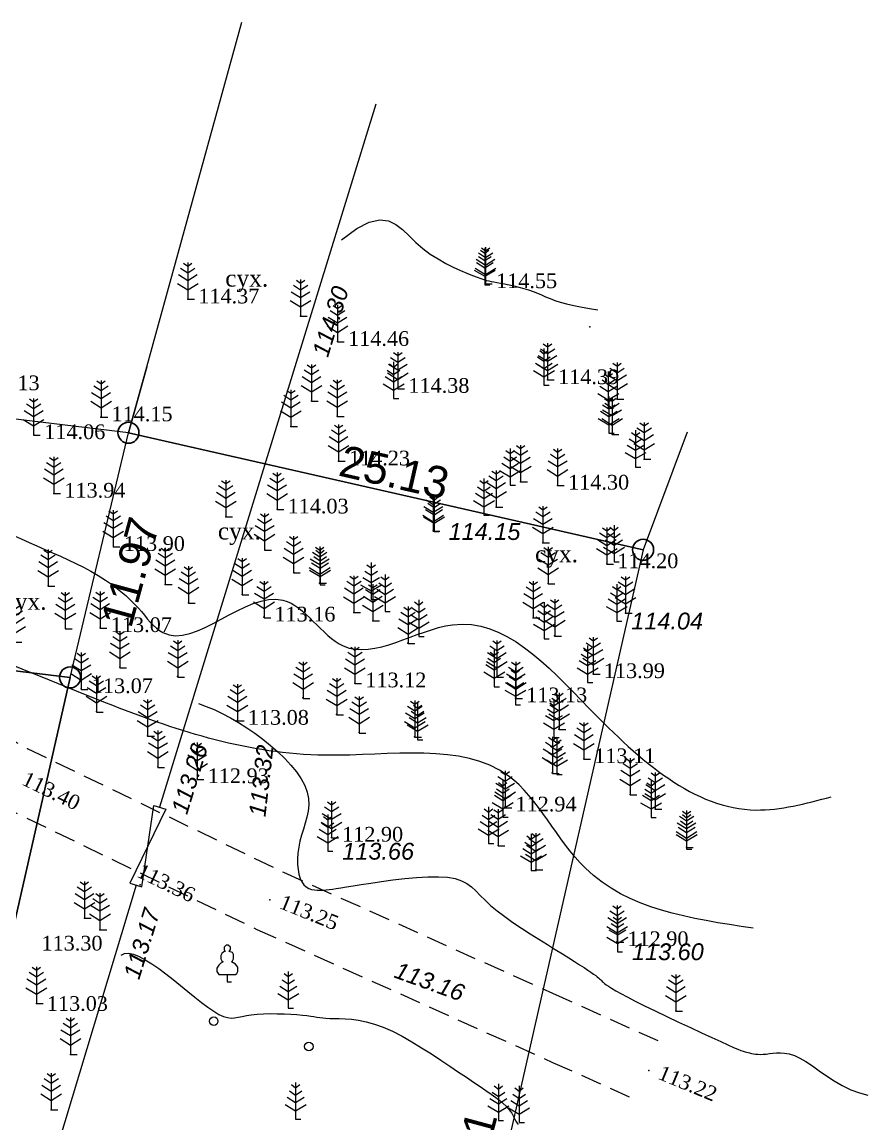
# Model space of a CAD drawing. Header units: millimetres. Extents: x 5405573 to 5405684, y 5524759 to 5524856.
# Drawn here: x 5405643.9 to 5405684.2, y 5524802.5 to 5524854.9 of the extents above; entities that cross this region are included whole.
import ezdxf
from ezdxf.enums import TextEntityAlignment as Align

# ---------------------------------------------------------------- set-up
doc = ezdxf.new("R2010")
doc.units = ezdxf.units.MM
doc.linetypes.add('0', pattern=[0])
doc.linetypes.add('DASHEDX2', pattern=[1.5, 1, -0.5])
for name, color, linetype in [('12000000', 7, 'Continuous'), ('71132010', 94, 'Continuous'), ('71132060', 7, '0'), ('82234000', 7, 'Continuous'), ('SC007', 7, 'Continuous'), ('вис_1_1', 170, 'Continuous'), ('горизонтали', 42, 'Continuous'), ('Горизонтали--MIN', 32, 'Continuous'), ('дороги', 7, 'Continuous'), ('Ділянки_Межі', 10, 'Continuous'), ('надписи', 7, 'Continuous'), ('Ограда каменная', 7, 'g5_472'), ('отметки', 7, 'Continuous'), ('промеры', 185, 'Continuous'), ('Растительность', 7, 'Continuous')]:
    doc.layers.add(name, color=color, linetype=linetype)
doc.layers.add('ТОЧКИ', color=7, linetype='Continuous', lineweight=30)
doc.styles.get("Standard").update_dxf_attribs({"font": 'arial.ttf'})
doc.styles.add('times', font='times.ttf')
doc.styles.add('WMF-Arial Cyr2', font='ariali.ttf')
doc.linetypes.add('g5_472', pattern='A,0,-4,[25,GUGK_2005.shx,S=0.4,R=0,X=0,Y=-0.2],0', length=4)

# ---------------------------------------------------------------- blocks, each defined once
blk = doc.blocks.new('A$C51FE15A3')
at = {"layer": 'Растительность', "color": 94, "lineweight": 0}
for points in [[(-0.201, 1.726), (0, 1.584), (0.201, 1.726)], [(0, 1.75), (0, 0), (0.319, 0)], [(-0.447, 1.172), (0, 0.895), (0.447, 1.172)], [(-0.343, 1.489), (0, 1.267), (0.343, 1.489)], [(-0.493, 0.753), (0, 0.444), (0.493, 0.753)]]:
    blk.add_lwpolyline(points, dxfattribs=at)
blk = doc.blocks.new('SYMBOL71132060')
at = {"layer": 'SC007', "color": 94, "lineweight": 0}
for points in [[(-0.2, 1.65), (0, 1.5), (0.2, 1.65)], [(0, 1.75), (0, 0), (0.25, 0)], [(-0.4, 1.05), (0, 0.8), (0.4, 1.05)], [(-0.3, 1.35), (0, 1.15), (0.3, 1.35)], [(-0.5, 0.7), (0, 0.4), (0.5, 0.7)]]:
    blk.add_lwpolyline(points, dxfattribs=at)
blk = doc.blocks.new('SYMBOL71132010')
at = {"layer": 'SC007'}
for points in [[(0.05, 1.75), (-0.05, 1.75), (-0.15, 1.65), (-0.15, 1.55), (-0.1, 1.45), (-0.15, 1.45), (-0.25, 1.35), (-0.3, 1.25), (-0.3, 1.1), (-0.25, 1), (-0.2, 0.95), (-0.3, 0.9), (-0.35, 0.85), (-0.4, 0.8), (-0.5, 0.65), (-0.5, 0.5), (-0.4, 0.35), (-0.3, 0.35), (-0.1, 0.35), (0, 0.35), (0.15, 0.35), (0.4, 0.35), (0.45, 0.4), (0.5, 0.5), (0.5, 0.7), (0.4, 0.85), (0.2, 0.95), (0.25, 1), (0.3, 1.1), (0.3, 1.3), (0.25, 1.4), (0.1, 1.45), (0.15, 1.55), (0.15, 1.65), (0.05, 1.75)], [(0, 0.35), (0, 0), (0.2, 0)]]:
    blk.add_lwpolyline(points, dxfattribs=at)

msp = doc.modelspace()

# ---------------------------------------------------------------- hatches: boundary and pattern name
at = {"layer": '12000000', "lineweight": 15, "ltscale": 0.02, "extrusion": (-0.000964997, -0.001555, 0.999998)}
for points in [[(5404046.741, 5522223.291, 1), (5404047.077, 5522223.313, 1)], [(5404041.241, 5522222.973, 1), (5404041.577, 5522222.995, 1)], [(5404038.27, 5522220.096, 1), (5404038.607, 5522220.118, 1)], [(5404044.326, 5522211.541, 1), (5404044.663, 5522211.562, 1)], [(5404036.687, 5522207.948, 1), (5404037.024, 5522207.97, 1)], [(5404053.024, 5522207.282, 1), (5404053.361, 5522207.303, 1)], [(5404031.347, 5522197.936, 1), (5404031.684, 5522197.958, 1)], [(5404035.765, 5522196.998, 1), (5404036.102, 5522197.019, 1)], [(5404039.048, 5522195.931, 1), (5404039.385, 5522195.953, 1)], [(5404030.206, 5522194.235, 1), (5404030.543, 5522194.257, 1)], [(5404052.842, 5522191.148, 1), (5404053.179, 5522191.17, 1)], [(5404041.518, 5522190.624, 1), (5404041.855, 5522190.646, 1)], [(5404047.389, 5522183.499, 1), (5404047.726, 5522183.52, 1)]]:
    msp.add_hatch(color=7, dxfattribs=at).paths.add_polyline_path(points)

# ---------------------------------------------------------------- linework, layer by layer
at = {"layer": '82234000', "lineweight": 15, "elevation": 113.26}
msp.add_lwpolyline([(5405650.228, 5524817.65), (5405650.801, 5524817.473), (5405649.087, 5524813.949), (5405649.66, 5524813.772), (5405650.228, 5524817.65)], dxfattribs=at)
at = {"layer": 'вис_1_1', "color": 7}
for p in [(5405649.58, 5524813.87, 113.36), (5405646.92, 5524812.28, 113.37), (5405647.66, 5524811.73, 113.3), (5405644.63, 5524808.22, 113.03), (5405646.25, 5524805.8, 112.94), (5405645.34, 5524803.16, 112.89)]:
    msp.add_point(p, dxfattribs=at)
at = {"layer": 'горизонтали', "color": 32}
for points, knots in [([(5405634.01, 5524838.526), (5405634.157, 5524838.453), (5405635.768, 5524837.578), (5405638.051, 5524833.668), (5405643.5, 5524830.191), (5405648.487, 5524828.581), (5405651.496, 5524824.289), (5405656.122, 5524829.555), (5405659.386, 5524823.566), (5405665.551, 5524828.125), (5405671.346, 5524821.613), (5405676.935, 5524816.585), (5405681.264, 5524817.737), (5405682.481, 5524818.06)], [263.090959, 263.090959, 263.090959, 263.090959, 263.577238, 268.549286, 276.008979, 282.485158, 284.13014, 290.057535, 293.654163, 298.963585, 306.578764, 315.889792, 319.532435, 319.532435, 319.532435, 319.532435]), ([(5405678.758, 5524811.809), (5405675.763, 5524812.251), (5405670.745, 5524812.993), (5405667.156, 5524821.108), (5405657.432, 5524819.19), (5405649.151, 5524821.923), (5405640.71, 5524825.553), (5405635.165, 5524827.34), (5405632.424, 5524829.007)], [0, 0, 0, 0, 8.482222, 14.2098, 22.986785, 33.367328, 40.82933, 50.530024, 50.530024, 50.530024, 50.530024])]:
    msp.add_open_spline(points, degree=3, knots=knots, dxfattribs=at)
at = {"layer": 'Горизонтали--MIN'}
for points in [[(5405659.159, 5524844.572), (5405659.885, 5524845.109), (5405660.484, 5524845.414), (5405660.981, 5524845.524), (5405661.396, 5524845.476), (5405661.752, 5524845.307), (5405662.071, 5524845.054), (5405662.377, 5524844.755), (5405662.691, 5524844.445), (5405663.029, 5524844.157), (5405663.388, 5524843.895), (5405663.757, 5524843.66), (5405664.126, 5524843.451), (5405664.484, 5524843.268), (5405664.822, 5524843.11), (5405665.129, 5524842.978), (5405665.395, 5524842.87), (5405665.613, 5524842.786), (5405665.791, 5524842.722), (5405665.937, 5524842.675), (5405666.062, 5524842.64), (5405666.177, 5524842.614), (5405666.292, 5524842.592), (5405666.416, 5524842.57), (5405666.56, 5524842.545), (5405666.731, 5524842.513), (5405666.927, 5524842.474), (5405667.141, 5524842.428), (5405667.368, 5524842.375), (5405667.601, 5524842.317), (5405667.835, 5524842.253), (5405668.063, 5524842.183), (5405668.281, 5524842.108), (5405668.484, 5524842.029), (5405668.68, 5524841.947), (5405668.878, 5524841.862), (5405669.087, 5524841.775), (5405669.316, 5524841.689), (5405669.574, 5524841.603), (5405669.872, 5524841.52), (5405670.218, 5524841.439), (5405670.618, 5524841.363), (5405671.061, 5524841.29), (5405671.368, 5524841.244)], [(5405669.211, 5524810.87), (5405669.336, 5524810.793), (5405669.678, 5524810.581), (5405669.984, 5524810.389), (5405670.257, 5524810.217), (5405670.497, 5524810.063), (5405670.707, 5524809.928), (5405670.887, 5524809.81), (5405671.038, 5524809.708), (5405671.163, 5524809.622), (5405671.262, 5524809.55), (5405671.34, 5524809.49), (5405671.401, 5524809.44), (5405671.451, 5524809.396), (5405671.494, 5524809.355), (5405671.534, 5524809.316), (5405671.576, 5524809.275), (5405671.625, 5524809.23), (5405671.686, 5524809.177), (5405671.767, 5524809.114), (5405671.877, 5524809.038), (5405672.023, 5524808.945), (5405672.214, 5524808.831), (5405672.458, 5524808.695), (5405672.765, 5524808.531), (5405673.142, 5524808.338), (5405673.593, 5524808.114), (5405674.102, 5524807.866), (5405674.648, 5524807.603), (5405675.211, 5524807.336), (5405675.77, 5524807.073), (5405676.304, 5524806.824), (5405676.792, 5524806.598), (5405677.215, 5524806.404), (5405677.556, 5524806.251), (5405677.822, 5524806.133), (5405678.025, 5524806.046), (5405678.177, 5524805.985), (5405678.29, 5524805.944), (5405678.377, 5524805.916), (5405678.448, 5524805.898), (5405678.517, 5524805.882), (5405678.593, 5524805.865), (5405678.678, 5524805.848), (5405678.772, 5524805.831), (5405678.876, 5524805.816), (5405678.988, 5524805.806), (5405679.11, 5524805.8), (5405679.241, 5524805.802), (5405679.382, 5524805.813), (5405679.532, 5524805.833), (5405679.693, 5524805.855), (5405679.867, 5524805.872), (5405680.055, 5524805.877), (5405680.26, 5524805.862), (5405680.482, 5524805.819), (5405680.724, 5524805.741), (5405680.987, 5524805.621), (5405681.272, 5524805.453), (5405681.58, 5524805.248), (5405681.908, 5524805.019), (5405682.255, 5524804.779), (5405682.621, 5524804.54), (5405683.004, 5524804.315), (5405683.403, 5524804.118), (5405683.817, 5524803.962), (5405684.227, 5524803.859)]]:
    msp.add_lwpolyline(points, dxfattribs=at)
for points, elevation in [([(5405652.349, 5524822.496), (5405652.716, 5524822.365), (5405653.093, 5524822.208), (5405653.478, 5524822.025), (5405653.867, 5524821.82), (5405654.257, 5524821.593), (5405654.646, 5524821.346), (5405655.031, 5524821.082), (5405655.408, 5524820.801), (5405655.775, 5524820.507), (5405656.126, 5524820.201), (5405656.454, 5524819.887), (5405656.753, 5524819.566), (5405657.017, 5524819.243), (5405657.238, 5524818.92), (5405657.412, 5524818.599), (5405657.532, 5524818.284), (5405657.593, 5524817.976), (5405657.604, 5524817.675), (5405657.575, 5524817.381), (5405657.515, 5524817.091), (5405657.436, 5524816.804), (5405657.347, 5524816.519), (5405657.259, 5524816.234), (5405657.182, 5524815.949), (5405657.124, 5524815.663), (5405657.087, 5524815.381), (5405657.07, 5524815.105), (5405657.072, 5524814.842), (5405657.094, 5524814.596), (5405657.135, 5524814.372), (5405657.195, 5524814.174), (5405657.272, 5524814.007), (5405657.367, 5524813.875), (5405657.477, 5524813.775), (5405657.598, 5524813.702), (5405657.729, 5524813.654), (5405657.866, 5524813.625), (5405658.007, 5524813.612), (5405658.149, 5524813.611), (5405658.289, 5524813.617), (5405658.426, 5524813.628), (5405658.569, 5524813.644), (5405658.727, 5524813.665), (5405658.91, 5524813.693), (5405659.129, 5524813.727), (5405659.393, 5524813.77), (5405659.712, 5524813.821), (5405660.097, 5524813.883), (5405660.552, 5524813.954), (5405661.064, 5524814.029), (5405661.611, 5524814.103), (5405662.176, 5524814.168), (5405662.738, 5524814.22), (5405663.278, 5524814.251), (5405663.776, 5524814.256), (5405664.213, 5524814.228), (5405664.575, 5524814.163), (5405664.874, 5524814.062), (5405665.125, 5524813.929), (5405665.346, 5524813.767), (5405665.553, 5524813.578), (5405665.763, 5524813.367), (5405665.993, 5524813.136), (5405666.26, 5524812.888), (5405666.575, 5524812.627), (5405666.933, 5524812.357), (5405667.321, 5524812.083), (5405667.729, 5524811.808), (5405668.146, 5524811.538), (5405668.56, 5524811.275), (5405668.961, 5524811.025), (5405669.211, 5524810.87)], 113.5), ([(5405648.67, 5524810.522), (5405648.827, 5524810.605), (5405649.025, 5524810.617), (5405649.259, 5524810.566), (5405649.524, 5524810.459), (5405649.815, 5524810.304), (5405650.127, 5524810.108), (5405650.456, 5524809.88), (5405650.797, 5524809.627), (5405651.144, 5524809.356), (5405651.492, 5524809.077), (5405651.837, 5524808.797), (5405652.173, 5524808.526), (5405652.495, 5524808.273), (5405652.797, 5524808.046), (5405653.075, 5524807.853), (5405653.323, 5524807.704), (5405653.538, 5524807.605), (5405653.729, 5524807.549), (5405653.903, 5524807.529), (5405654.07, 5524807.537), (5405654.241, 5524807.565), (5405654.424, 5524807.605), (5405654.629, 5524807.648), (5405654.865, 5524807.687), (5405655.139, 5524807.715), (5405655.443, 5524807.731), (5405655.766, 5524807.737), (5405656.098, 5524807.735), (5405656.427, 5524807.726), (5405656.744, 5524807.711), (5405657.037, 5524807.692), (5405657.295, 5524807.669), (5405657.512, 5524807.645), (5405657.693, 5524807.62), (5405657.849, 5524807.596), (5405657.99, 5524807.573), (5405658.125, 5524807.552), (5405658.265, 5524807.534), (5405658.419, 5524807.52), (5405658.598, 5524807.512), (5405658.81, 5524807.509), (5405659.055, 5524807.505), (5405659.331, 5524807.494), (5405659.638, 5524807.469), (5405659.975, 5524807.423), (5405660.339, 5524807.35), (5405660.73, 5524807.242), (5405661.146, 5524807.093), (5405661.586, 5524806.898), (5405662.042, 5524806.665), (5405662.508, 5524806.402), (5405662.976, 5524806.118), (5405663.44, 5524805.823), (5405663.891, 5524805.526), (5405664.324, 5524805.235), (5405664.73, 5524804.959), (5405665.105, 5524804.707), (5405665.447, 5524804.477), (5405665.757, 5524804.269), (5405666.035, 5524804.078), (5405666.284, 5524803.904), (5405666.503, 5524803.744), (5405666.694, 5524803.597), (5405666.857, 5524803.459), (5405666.993, 5524803.33), (5405667.105, 5524803.209), (5405667.196, 5524803.097), (5405667.268, 5524802.993), (5405667.325, 5524802.899), (5405667.37, 5524802.815), (5405667.404, 5524802.74), (5405667.432, 5524802.676), (5405667.457, 5524802.621), (5405667.484, 5524802.572), (5405667.522, 5524802.521), (5405667.576, 5524802.464)], 113)]:
    msp.add_lwpolyline(points, dxfattribs=dict(at, elevation=elevation))
at = {"layer": 'дороги', "color": 7, "linetype": 'DASHEDX2', "elevation": 112.71}
for points in [[(5405611.635, 5524838.526), (5405614.851, 5524836.171), (5405625.386, 5524827.257), (5405642.823, 5524817.696), (5405655.126, 5524811.75), (5405669.211, 5524805.418)], [(5405616.712, 5524838.526), (5405627.094, 5524829.743), (5405644.197, 5524820.364), (5405656.394, 5524814.47), (5405669.211, 5524808.708)], [(5405669.211, 5524808.708), (5405674.415, 5524806.368)], [(5405669.211, 5524805.418), (5405673.185, 5524803.632)]]:
    msp.add_lwpolyline(points, dxfattribs=at)
at = {"layer": 'Ділянки_Межі'}
for points in [[(5405649.883, 5524838.526), (5405654.414, 5524854.937)], [(5405649.883, 5524838.526), (5405649.017, 5524835.388), (5405624.646, 5524838.342), (5405624.697, 5524838.526)], [(5405649.017, 5524835.388), (5405649.883, 5524838.526)], [(5405669.211, 5524830.799), (5405649.017, 5524835.388)], [(5405675.616, 5524835.412), (5405673.52, 5524829.82), (5405669.211, 5524830.799)]]:
    msp.add_lwpolyline(points, dxfattribs=at)
at = {"layer": 'Ділянки_Межі', "lineweight": 25}
msp.add_lwpolyline([(5405581.306, 5524831.56), (5405592.364, 5524830.229), (5405620.476, 5524826.844), (5405646.236, 5524823.743), (5405649.017, 5524835.388), (5405624.646, 5524838.342), (5405623.129, 5524838.526)], dxfattribs=at)
at = {"layer": 'Ділянки_Межі', "lineweight": 0}
for points in [[(5405636.727, 5524781.91), (5405646.236, 5524823.743), (5405649.017, 5524835.388), (5405669.211, 5524830.799)], [(5405669.211, 5524830.799), (5405673.52, 5524829.82), (5405669.211, 5524810.865)], [(5405669.211, 5524810.865), (5405661.97, 5524779.01), (5405636.727, 5524781.91)]]:
    msp.add_lwpolyline(points, dxfattribs=at)
at = {"layer": 'Ділянки_Межі', "lineweight": 30}
msp.add_lwpolyline([(5405610.939, 5524784.872), (5405620.476, 5524826.844), (5405646.236, 5524823.743), (5405636.727, 5524781.91)], close=True, dxfattribs=at)
at = {"layer": 'Ограда каменная'}
msp.add_lwpolyline([(5405660.793, 5524851.029), (5405656.942, 5524838.526)], dxfattribs=at)
at = {"layer": 'Ограда каменная', "flags": 128}
for points in [[(5405656.942, 5524838.526), (5405650.486, 5524817.57)], [(5405649.377, 5524813.858), (5405637.179, 5524773.419)]]:
    msp.add_lwpolyline(points, dxfattribs=at)
at = {"layer": 'отметки', "color": 7}
for p in [(5405666.02, 5524842.471, 114.551), (5405651.841, 5524841.745, 114.366), (5405657.209, 5524840.932, 114.463), (5405670.98, 5524840.431, 114.541), (5405658.973, 5524839.723, 114.458), (5405668.972, 5524837.903, 114.389), (5405661.842, 5524837.489, 114.377), (5405657.728, 5524836.9, 114.235), (5405672.28, 5524836.982, 114.444), (5405647.708, 5524836.135, 114.148), (5405658.959, 5524836.172, 114.218), (5405644.505, 5524835.284, 114.061), (5405656.753, 5524835.684, 114.237), (5405672.043, 5524835.319, 114.347), (5405659.016, 5524834.035, 114.228), (5405673.565, 5524834.136, 114.374), (5405667.686, 5524833.059, 114.219), (5405669.449, 5524832.882, 114.303), (5405645.464, 5524832.5, 113.937), (5405656.092, 5524831.747, 114.026), (5405666.518, 5524831.845, 114.207), (5405653.649, 5524831.39, 113.978), (5405663.525, 5524830.722, 114.187), (5405668.748, 5524830.152, 114.194), (5405648.296, 5524829.962, 113.901), (5405655.505, 5524829.808, 113.96), (5405671.791, 5524829.141, 114.201), (5405656.884, 5524828.729, 113.906), (5405645.19, 5524828.101, 113.089), (5405650.768, 5524828.17, 113.854), (5405658.118, 5524828.234, 113.885), (5405669.001, 5524828.207, 114.138), (5405654.429, 5524827.689, 113.827), (5405651.868, 5524827.29, 113.839), (5405659.748, 5524826.838, 113.881), (5405655.464, 5524826.604, 113.163), (5405660.646, 5524826.44, 113.924), (5405668.287, 5524826.579, 113.996), (5405672.678, 5524826.806, 114.128), (5405646.012, 5524826.075, 113.089), (5405647.675, 5524826.101, 113.07), (5405662.321, 5524825.373, 113.19), (5405669.306, 5524825.725, 114.003), (5405648.608, 5524824.224, 113.041), (5405651.354, 5524823.788, 113.042), (5405666.55, 5524823.766, 113.161), (5405671.15, 5524823.911, 113.994), (5405646.771, 5524823.195, 113.065), (5405659.793, 5524823.471, 113.121), (5405657.321, 5524822.768, 113.013), (5405667.451, 5524822.759, 113.133), (5405647.491, 5524822.115, 112.933), (5405654.198, 5524821.69, 113.077), (5405658.927, 5524821.981, 113.058), (5405659.993, 5524821.112, 113.007), (5405669.512, 5524821.276, 113.09), (5405649.925, 5524820.968, 112.994), (5405662.639, 5524820.914, 113.008), (5405670.691, 5524819.861, 113.112), (5405650.418, 5524819.49, 112.929), (5405669.197, 5524819.192, 113.016), (5405652.289, 5524818.911, 112.927), (5405672.904, 5524818.164, 113.082), (5405666.943, 5524817.563, 112.944), (5405674.092, 5524817.487, 113.106), (5405658.688, 5524816.126, 112.895), (5405666.613, 5524815.744, 112.913), (5405675.587, 5524815.667, 113.099), (5405668.409, 5524814.599, 113.006), (5405655.754, 5524813.152, 112.431), (5405655.754, 5524813.152, 113.248), (5405672.275, 5524811.153, 112.9), (5405675.071, 5524807.867, 112.899), (5405673.787, 5524805.032, 112.4), (5405673.787, 5524805.032, 113.217)]:
    msp.add_point(p, dxfattribs=at)
at = {"layer": 'Растительность', "color": 7}
for centre in [(5405653.075, 5524807.381), (5405657.605, 5524806.174)]:
    msp.add_circle(centre, 0.2, dxfattribs=at)
at = {"layer": 'ТОЧКИ'}
for centre in [(5405649.017, 5524835.388), (5405673.52, 5524829.82), (5405646.236, 5524823.743)]:
    msp.add_circle(centre, 0.5, dxfattribs=at)

# ---------------------------------------------------------------- block references
at = {"layer": '71132010'}
msp.add_blockref('SYMBOL71132010', (5405653.718, 5524809.248, 113.12), dxfattribs=at)
at = {"layer": '71132060'}
for p in [(5405665.98, 5524842.434, 114.49), (5405668.796, 5524837.65, 114.32), (5405661.638, 5524837.016, 114.31), (5405671.864, 5524836.551, 114.36), (5405671.886, 5524835.368, 114.3), (5405673.16, 5524833.754, 114.3), (5405667.19, 5524832.892, 114.18), (5405665.942, 5524831.464, 114.16), (5405663.566, 5524830.684, 114.15), (5405672.135, 5524829.241, 114.16), (5405658.138, 5524828.146, 111.21), (5405660.571, 5524827.455, 113.83), (5405661.234, 5524826.886, 113.89), (5405672.264, 5524826.425, 114.04), (5405662.839, 5524825.683, 113.78), (5405668.805, 5524825.571, 114), (5405666.433, 5524823.3, 113.81), (5405670.875, 5524823.504, 113.93), (5405667.438, 5524822.442, 113.83), (5405662.784, 5524820.778, 113.78), (5405669.275, 5524820.886, 113.83), (5405669.417, 5524819.121, 111.21), (5405666.839, 5524817.087, 113.66), (5405673.896, 5524817.079, 113.8), (5405666.159, 5524815.829, 113.59), (5405658.502, 5524815.467, 113.66), (5405675.594, 5524815.565, 113.77), (5405668.189, 5524814.549, 113.68), (5405672.296, 5524810.684, 113.6), (5405656.627, 5524807.999), (5405656.977, 5524802.71, 112.57), (5405666.63, 5524802.644, 112.94), (5405667.615, 5524802.549, 113.01)]:
    msp.add_blockref('SYMBOL71132060', p, dxfattribs=at)
at = {"layer": 'Растительность', "color": 7}
for p in [(5405666.02, 5524842.47, 114.55), (5405651.84, 5524841.74, 114.37), (5405657.21, 5524840.93, 114.46), (5405658.97, 5524839.72, 114.46), (5405668.97, 5524837.9, 114.39), (5405661.84, 5524837.48, 114.38), (5405657.73, 5524836.89, 114.23), (5405672.28, 5524836.98, 114.44), (5405647.71, 5524836.13, 114.15), (5405658.96, 5524836.16, 114.22), (5405656.75, 5524835.68, 114.24), (5405644.5, 5524835.27, 114.06), (5405672.04, 5524835.31, 114.35), (5405659.02, 5524834.03, 114.23), (5405673.57, 5524834.13, 114.37), (5405667.69, 5524833.05, 114.22), (5405645.46, 5524832.49, 113.94), (5405669.45, 5524832.88, 114.3), (5405653.65, 5524831.38, 113.98), (5405656.09, 5524831.74, 114.03), (5405666.52, 5524831.84, 114.21), (5405663.53, 5524830.71, 114.19), (5405648.29, 5524829.95, 113.9), (5405668.75, 5524830.14, 114.19), (5405655.5, 5524829.8, 113.96), (5405671.79, 5524829.13, 114.2), (5405656.88, 5524828.72, 113.91), (5405645.19, 5524828.08, 113.09), (5405650.77, 5524828.16, 113.85), (5405658.12, 5524828.22, 113.88), (5405669, 5524828.2, 114.14), (5405651.87, 5524827.28, 113.84), (5405654.43, 5524827.67, 113.83), (5405659.75, 5524826.83, 113.88), (5405672.68, 5524826.8, 114.13), (5405655.47, 5524826.58, 113.16), (5405660.65, 5524826.43, 113.92), (5405668.29, 5524826.57, 114), (5405646.01, 5524826.05, 113.09), (5405647.67, 5524826.08, 113.07), (5405669.31, 5524825.71, 114), (5405643.62, 5524825.42, 113.05), (5405662.33, 5524825.36, 113.19), (5405648.61, 5524824.2, 113.04), (5405651.36, 5524823.76, 113.04), (5405666.56, 5524823.75, 113.16), (5405671.15, 5524823.9, 113.99), (5405646.77, 5524823.17, 113.06), (5405659.8, 5524823.45, 113.12), (5405657.33, 5524822.74, 113.01), (5405667.46, 5524822.74, 113.13), (5405647.49, 5524822.09, 112.93), (5405658.93, 5524821.96, 113.06), (5405654.2, 5524821.67, 113.08), (5405649.93, 5524820.94, 112.99), (5405660, 5524821.09, 113.01), (5405662.65, 5524820.89, 113.01), (5405669.52, 5524821.26, 113.09), (5405670.7, 5524819.85, 113.11), (5405650.42, 5524819.46, 112.93), (5405652.29, 5524818.89, 112.93), (5405669.21, 5524819.17, 113.01), (5405672.91, 5524818.15, 113.08), (5405666.95, 5524817.54, 112.94), (5405674.1, 5524817.47, 113.11), (5405658.69, 5524816.1, 112.89), (5405666.62, 5524815.72, 112.91), (5405675.59, 5524815.65, 113.1), (5405668.42, 5524814.58, 113.01), (5405646.92, 5524812.28, 112.37), (5405647.66, 5524811.73, 112.3), (5405672.28, 5524811.14, 112.9), (5405644.63, 5524808.22, 112.03), (5405675.08, 5524807.85, 112.9), (5405646.25, 5524805.8, 111.94), (5405645.34, 5524803.16, 111.89)]:
    msp.add_blockref('A$C51FE15A3', p, dxfattribs=at)

# ---------------------------------------------------------------- texts
at = {"layer": '12000000', "color": 7, "style": 'WMF-Arial Cyr2'}
for s, rotation, p in [('114.30', 72.8773, (5405658.512, 5524838.938, 114.3)), ('113.26', 72.8773, (5405651.803, 5524817.172, 113.26)), ('113.32', 83.4554, (5405655.537, 5524817.079, 113.32)), ('113.17', 72.8773, (5405649.525, 5524809.32, 113.17)), ('113.16', 340.0858, (5405661.612, 5524809.474, 113.16))]:
    msp.add_text(s, height=0.8, rotation=rotation, dxfattribs=at).set_placement(p)
for s, p in [('114.15', (5405664.259, 5524830.284, 114.15)), ('114.04', (5405672.957, 5524826.025, 114.04)), ('113.66', (5405659.195, 5524815.067, 113.66)), ('113.60', (5405672.989, 5524810.284, 113.6))]:
    msp.add_text(s, height=0.8, dxfattribs=at).set_placement(p)
at = {"layer": 'вис_1_1', "color": 7, "style": 'times'}
msp.add_text('113.36', height=0.7, rotation=334.1475, dxfattribs=at).set_placement((5405649.507, 5524814.598, 113.36), align=Align.MIDDLE_LEFT)
for s, p in [('113.30', (5405644.874, 5524811.092, 113.3)), ('113.03', (5405645.13, 5524808.22, 113.03))]:
    msp.add_text(s, height=0.7, dxfattribs=at).set_placement(p, align=Align.MIDDLE_LEFT)
at = {"layer": 'надписи', "color": 7, "style": 'times'}
for p in [(5405653.625, 5524843.144, 111.861), (5405653.274, 5524831.107, 111.861), (5405668.373, 5524830.024, 111.861), (5405643.068, 5524827.762, 111.861)]:
    msp.add_text('сух.', height=0.8, dxfattribs=at).set_placement(p, align=Align.TOP_LEFT)
at = {"layer": 'отметки', "color": 7, "style": 'times'}
for s, p in [('114.55', (5405666.52, 5524842.971, 114.551)), ('114.37', (5405652.341, 5524842.245, 114.366)), ('114.46', (5405659.473, 5524840.223, 114.458)), ('114.39', (5405669.472, 5524838.403, 114.389)), ('114.13', (5405641.88, 5524838.113, 114.131)), ('114.38', (5405662.342, 5524837.989, 114.377)), ('114.15', (5405648.208, 5524836.635, 114.148)), ('114.06', (5405645.005, 5524835.784, 114.061)), ('114.23', (5405659.516, 5524834.535, 114.228)), ('114.30', (5405669.949, 5524833.382, 114.303)), ('113.94', (5405645.964, 5524833, 113.937)), ('114.03', (5405656.592, 5524832.247, 114.026)), ('113.90', (5405648.796, 5524830.462, 113.901)), ('114.20', (5405672.291, 5524829.641, 114.201)), ('113.16', (5405655.964, 5524827.104, 113.163)), ('113.07', (5405648.175, 5524826.601, 113.07)), ('113.99', (5405671.65, 5524824.411, 113.994)), ('113.07', (5405647.271, 5524823.695, 113.065)), ('113.12', (5405660.293, 5524823.971, 113.121)), ('113.13', (5405667.951, 5524823.259, 113.133)), ('113.08', (5405654.698, 5524822.19, 113.077)), ('113.11', (5405671.191, 5524820.361, 113.112)), ('112.93', (5405652.789, 5524819.411, 112.927)), ('112.94', (5405667.443, 5524818.063, 112.944)), ('112.90', (5405659.188, 5524816.626, 112.895)), ('112.90', (5405672.775, 5524811.653, 112.9))]:
    msp.add_text(s, height=0.7, dxfattribs=at).set_placement(p, align=Align.TOP_LEFT)
for s, rotation, p in [('113.40', 333.9744, (5405644.188, 5524819.298, 113.401)), ('113.25', 337.9784, (5405656.405, 5524813.428, 113.248)), ('113.22', 337.4357, (5405674.441, 5524805.302, 113.217))]:
    msp.add_text(s, height=0.7, rotation=rotation, dxfattribs=at).set_placement(p, align=Align.TOP_LEFT)
at = {"layer": 'промеры', "char_height": 1.5, "attachment_point": 1}
for s, insert, rotation in [('25.13', (5405659.288, 5524834.824), 347.1983), ('11.97', (5405647.69, 5524826.425), 74.7371), ('52.11', (5405663.786, 5524798.165), 74.9444)]:
    msp.add_mtext(s, dxfattribs=dict(at, insert=insert, rotation=rotation))

doc.saveas('drawing.dxf')
